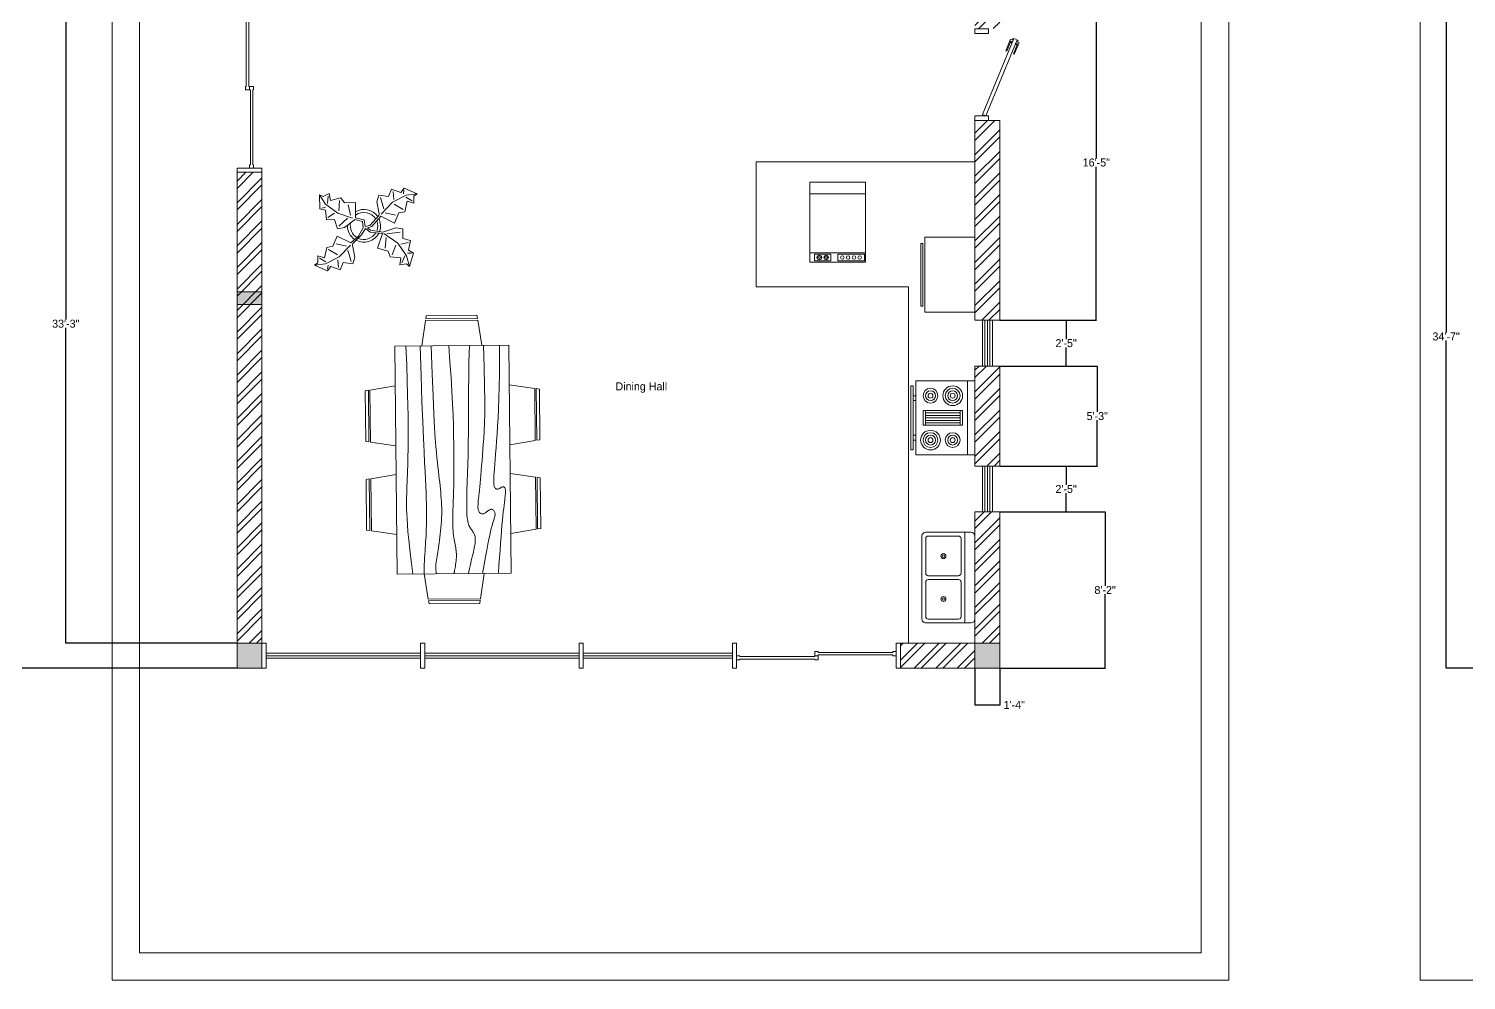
# Model space of a CAD drawing. Header units: millimetres. Extents: x 268 to 10756, y 109 to 4664.
# Drawn here: x 8466 to 9364, y 3368 to 3962 of the extents above; entities that cross this region are included whole.
import ezdxf

# ---------------------------------------------------------------- set-up
doc = ezdxf.new("R2010")
doc.units = ezdxf.units.MM
for name, color, linetype, lineweight in [('collumn', 6, 'Continuous', 9), ('Dimention', 7, 'Continuous', 9), ('doors', 90, 'Continuous', 9), ('glass and window', 131, 'Continuous', 9), ('hatching', 7, 'Continuous', 9), ('plants', 84, 'Continuous', 9), ('text', 7, 'Continuous', 9), ('utilities', 155, 'Continuous', 9), ('wall', 11, 'Continuous', 9)]:
    doc.layers.add(name, color=color, linetype=linetype, lineweight=lineweight)
doc.dimstyles.get("Standard").update_dxf_attribs({"dimtxt": 5, "dimasz": 0.18, "dimexe": 0.18, "dimexo": 0.0625, "dimgap": 0.09, "dimtad": 0, "dimtih": 1, "dimtoh": 1, "dimdec": 0, "dimzin": 0, "dimdsep": 46, "dimlunit": 4, "dimtxsty": 'Standard', "dimcen": 0.09, "dimadec": 1, "dimazin": 0, "dimtfac": 1, "dimtdec": 0, "dimtofl": 0, "dimtmove": 0, "dimatfit": 3, "dimfxl": 1, "dimfrac": 2, "dimtolj": 1, "dimtzin": 0, "dimarcsym": 0})

# ---------------------------------------------------------------- blocks, each defined once
blk = doc.blocks.new('Plant - Rubber or Philodendron')
at = {"linetype": 'Continuous'}
for p, q in [((-16.2005, 11.4774), (-13.9899, 8.1064)), ((-16.2005, 11.4774), (-14.8639, 10.7964)), ((-16.0159, 6.3329), (-16.2005, 11.4774)), ((-14.8639, 10.7964), (-12.6195, 11.8975)), ((-13.3174, 8.325), (-13.0735, 11.0065)), ((-12.6195, 11.8975), (-12.1909, 9.4345)), ((4.6914, 8.8812), (5.3859, 11.2828)), ((5.3859, 11.2828), (8.8871, 10.7908)), ((5.9878, 10.4842), (7.1971, 6.3869)), ((8.8871, 10.7908), (9.9809, 13.4933)), ((9.9809, 13.4933), (13.3837, 12.301)), ((15.3859, 11.3055), (10.3916, 8.7942)), ((10.5828, 12.6946), (10.8893, 9.7953)), ((13.3837, 12.301), (14.68, 13.9039)), ((14.5816, 13.2037), (14.3848, 11.8033)), ((14.68, 13.9039), (19.3848, 11.8146)), ((15.2875, 10.6053), (17.5907, 9.2105)), ((19.3848, 11.8146), (15.3859, 11.3055)), ((19.3848, 11.8146), (18.1868, 10.9119)), ((18.1868, 10.9119), (18.1925, 8.4119)), ((-14.0069, 5.8704), (-16.0159, 6.3329)), ((-15.3434, 6.5514), (-13.9984, 6.9884)), ((-13.5868, 2.2894), (-14.0069, 5.8704)), ((-13.9899, 8.1064), (-9.5434, 4.7185)), ((-12.1909, 9.4345), (-8.3829, 10.3)), ((-8.8369, 9.409), (-9.0894, 5.6095)), ((-8.3829, 10.3), (-7.0549, 8.501)), ((-7.0549, 8.501), (-3.0284, 8.6941)), ((-4.8529, 4.012), (-5.7184, 7.82)), ((-3.0284, 8.6941), (-3.0709, 3.1041)), ((4.6914, 8.8812), (5.5014, 4.4831)), ((10.3916, 8.7942), (6.2847, 4.4028)), ((14.2977, 6.1031), (10.9934, 7.9956)), ((14.8995, 5.3044), (12.7005, 4.8994)), ((15.7909, 9.1065), (14.8995, 5.3044)), ((18.1925, 8.4119), (15.7909, 9.1065)), ((-10.6784, 2.491), (-13.5868, 2.2894)), ((-13.1329, 3.1804), (-10.6614, 4.727)), ((-9.5858, -0.8715), (-10.6784, 2.491)), ((-9.5434, 4.7185), (-4.1917, 2.9888)), ((-9.1318, 0.0195), (-5.9793, 2.9025)), ((-7.1228, -0.443), (-3.5248, 2.2131)), ((-3.5248, 2.2131), (-3.3011, 2.4355)), ((-3.3011, 2.4355), (-0.5306, 1.7947)), ((-3.0709, 3.1041), (0.0797, 2.3163)), ((-0.5306, 1.7947), (-0.2255, -0.5527)), ((-0.5306, 1.7947), (-0.5306, 1.7947)), ((0.0797, 2.3163), (0.4866, -0.031)), ((0.4866, -0.031), (2.1141, 0.2298)), ((2.1141, 0.2298), (5.4346, 3.9146)), ((6.1032, 3.6844), (2.8262, -0.031)), ((5.4346, 3.9146), (5.5014, 4.4831)), ((11.1089, 1.1958), (6.1032, 3.6844)), ((7.7005, 4.8881), (11.5025, 3.9967)), ((12.7005, 4.8994), (11.1089, 1.1958)), ((-11.3237, -7.2629), (-9.7321, -3.5593)), ((-9.7321, -3.5593), (-4.7264, -6.0479)), ((-7.1228, -0.443), (-9.5858, -0.8715)), ((-2.019, -3.6148), (-4.7264, -6.0479)), ((-4.0579, -6.2781), (-0.9375, -3.1608)), ((-2.019, -3.6148), (-0.2255, -0.5527)), ((-0.9375, -3.1608), (0.5883, -0.8135)), ((0.5883, -0.8135), (2.2447, -2.0916)), ((2.8262, -0.031), (1.3003, -0.5527)), ((1.3003, -0.5527), (2.4193, -1.4655)), ((2.2447, -2.0916), (6.7108, -2.6626)), ((2.4193, -1.4655), (6.895, -2.1175)), ((4.943, -7.9659), (6.7108, -2.6626)), ((11.6605, -0.5413), (6.895, -2.1175)), ((12.3677, -6.1981), (7.219, -2.6772)), ((8.125, -4.0768), (7.7715, -7.9659)), ((8.3544, -2.7453), (13.1973, -2.1704)), ((11.6605, -0.5413), (14.1354, -0.8948)), ((14.1354, -0.8948), (14.1354, -4.4304)), ((14.1354, -4.4304), (16.9638, -5.1375)), ((16.9638, -5.1375), (16.2567, -8.673)), ((-14.4141, -11.4699), (-13.5228, -7.6679)), ((-13.5228, -7.6679), (-11.3237, -7.2629)), ((-12.921, -8.4665), (-9.6166, -10.359)), ((-6.3237, -7.2516), (-10.1257, -6.3602)), ((-9.0148, -11.1577), (-4.9047, -6.8122)), ((-4.611, -12.8477), (-5.8203, -8.7504)), ((-4.1246, -6.8466), (-4.0579, -6.2781)), ((-3.3146, -11.2447), (-4.1246, -6.8466)), ((8.8321, -9.0266), (4.943, -7.9659)), ((9.5392, -11.1479), (8.8321, -9.0266)), ((10.2463, -10.4408), (11.6605, -6.9053)), ((15.5496, -10.7943), (12.3677, -6.1981)), ((16.2567, -5.8446), (13.4283, -6.5517)), ((17.3174, -9.7337), (15.9032, -9.7337)), ((16.2567, -8.673), (18.0245, -9.7337)), ((18.0245, -9.7337), (16.6103, -14.6834)), ((-18.008, -14.1781), (-16.8101, -13.2754)), ((-18.008, -14.1781), (-14.0091, -13.669)), ((-13.3032, -16.2674), (-18.008, -14.1781)), ((-16.8157, -10.7754), (-14.4141, -11.4699)), ((-16.8101, -13.2754), (-16.8157, -10.7754)), ((-13.9107, -12.9688), (-16.2139, -11.574)), ((-14.0091, -13.669), (-9.0148, -11.1577)), ((-12.0069, -14.6645), (-13.3032, -16.2674)), ((-13.2048, -15.5672), (-13.008, -14.1668)), ((-8.6042, -15.8568), (-12.0069, -14.6645)), ((-9.206, -15.0581), (-9.5126, -12.1588)), ((-7.5103, -13.1543), (-8.6042, -15.8568)), ((-4.0092, -13.6463), (-7.5103, -13.1543)), ((-3.3146, -11.2447), (-4.0092, -13.6463)), ((13.4283, -11.5015), (9.5392, -11.1479)), ((13.0748, -13.9763), (13.4283, -11.5015)), ((15.5496, -13.6228), (13.0748, -13.9763)), ((14.8425, -10.7943), (13.7819, -13.2692)), ((16.6103, -14.6834), (15.5496, -10.7943)), ((16.6103, -14.6834), (15.5496, -13.6228))]:
    blk.add_line(p, q, dxfattribs=at)
for centre, radius, start, end in [((0, 0), 6.1275, 34.37569, 120.1028), ((0.0308, 0.1664), 6, 178.6147, 235.1169), ((0.0308, 0.1664), 5, 168.1647, 238.6725), ((-0.0601, -0.2075), 5.2461, 33.82192, 124.9414), ((-0.2664, 0.1682), 5.2775, 338.4094, 20.03007), ((-0.098, 0.1364), 6.1288, 341.2017, 26.09184), ((-0.0234, 0.3825), 6.1492, 242.5812, 331.2714), ((-0.1102, 0.4886), 5.2883, 247.3711, 327.472)]:
    blk.add_arc(centre, radius, start, end, dxfattribs=at)
blk = doc.blocks.new('gate2')
at = {"layer": 'glass and window'}
for p, q in [((1077.19, 107.15), (1077.19, 116.75)), ((1077.19, 116.75), (1078.79, 116.75)), ((1078.79, 116.75), (1078.79, 107.15)), ((1140.21, 107.15), (1140.21, 116.75)), ((1140.21, 116.75), (1141.81, 116.75)), ((1141.81, 116.75), (1141.81, 107.15)), ((1078.79, 111.95), (1080.07, 111.95)), ((1080.07, 111.95), (1080.07, 111.63)), ((1080.07, 111.63), (1108.86, 111.63)), ((1080.07, 110.67), (1080.07, 110.35)), ((1080.07, 110.67), (1108.86, 110.67)), ((1108.86, 111.95), (1110.14, 111.95)), ((1110.14, 113.23), (1138.93, 113.23)), ((1138.93, 112.27), (1110.14, 112.27)), ((1138.93, 113.23), (1138.93, 113.55)), ((1138.93, 113.55), (1140.21, 113.55)), ((1138.93, 111.95), (1138.93, 112.27)), ((1140.21, 111.95), (1138.93, 111.95)), ((1140.21, 113.55), (1140.21, 111.95)), ((1078.79, 107.15), (1077.19, 107.15)), ((1080.07, 110.35), (1078.79, 110.35)), ((1141.81, 107.15), (1140.21, 107.15))]:
    blk.add_line(p, q, dxfattribs=at)
for points in [[(1108.86, 111.63), (1108.86, 113.55), (1110.14, 113.55), (1110.14, 113.23)], [(1110.14, 112.27), (1110.14, 110.35), (1108.86, 110.35), (1108.86, 110.67)]]:
    blk.add_lwpolyline(points, dxfattribs=at)
blk = doc.blocks.new('Sink-double - 36 in top')
for p, q in [((-18, -4), (18, -4)), ((-0.75, -18.5), (-0.75, -6.5)), ((0.75, -6.5), (0.75, -18.5))]:
    blk.add_line(p, q)
for points in [[(-16.5, 0), (16.5, 0)], [(-18, -19.5), (-18, -1.5)], [(-15.5, -5.5), (-1.75, -5.5)], [(1.75, -5.5), (15.5, -5.5)], [(18, -1.5), (18, -19.5)], [(-16.5, -18.5), (-16.5, -6.5)], [(16.5, -6.5), (16.5, -18.5)], [(16.5, -21), (-16.5, -21)], [(-1.75, -19.5), (-15.5, -19.5)], [(15.5, -19.5), (1.75, -19.5)]]:
    blk.add_lwpolyline(points)
for centre, radius in [((-8.5, -12.5), 1), ((-8.5, -12.5), 0.5), ((8.5, -12.5), 1), ((8.5, -12.5), 0.5)]:
    blk.add_circle(centre, radius)
for centre, radius, start, end in [((-16.5, -1.5), 1.5, 90, 180), ((16.5, -1.5), 1.5, 0, 90), ((-15.5, -6.5), 1, 90, 180), ((-1.75, -6.5), 1, 0, 90), ((1.75, -6.5), 1, 90, 180), ((15.5, -6.5), 1, 0, 90), ((-16.5, -19.5), 1.5, 180, 270), ((-15.5, -18.5), 1, 180, 270), ((-1.75, -18.5), 1, 270, 0), ((1.75, -18.5), 1, 180, 270), ((15.5, -18.5), 1, 270, 0), ((16.5, -19.5), 1.5, 270, 0)]:
    blk.add_arc(centre, radius, start, end)
blk = doc.blocks.new('Range-Oven - 30 in top')
for p, q in [((0, -3), (30, -3)), ((12, -6), (18, -6)), ((13, -20), (13, -6)), ((14, -6), (14, -20)), ((15, -20), (15, -6)), ((16, -6), (16, -20)), ((17, -20), (17, -6)), ((18, -20), (12, -20)), ((6, -24), (6, -25)), ((8, -25), (8, -24)), ((22, -25), (22, -24)), ((24, -24), (24, -25))]:
    blk.add_line(p, q)
for points in [[(0, -24), (0, 0), (30, 0), (30, -24)], [(12, -21), (12, -5), (18, -5), (18, -21)], [(2, -26), (2, -25), (28, -25), (28, -26)]]:
    blk.add_lwpolyline(points, close=True)
for centre, radius in [((6, -9), 4), ((6, -9), 3), ((6, -9), 2), ((6, -9), 1), ((24, -9), 3), ((24, -9), 2), ((24, -9), 1), ((6, -18), 3), ((6, -18), 2), ((6, -18), 1), ((24, -18), 4), ((24, -18), 3), ((24, -18), 2), ((24, -18), 1)]:
    blk.add_circle(centre, radius)
blk = doc.blocks.new('Dishwasher')
for p, q in [((16, 32.5), (16.75, 32.5)), ((16.5, 32), (16.2942, 31.7942)), ((16.3156, 33.1843), (16.5, 33)), ((17, 32.75), (17, 33.5)), ((17, 32.25), (17, 31.5)), ((18, 32.5), (17.25, 32.5)), ((17.5, 33), (17.6938, 33.1938)), ((17.7061, 31.7939), (17.5, 32)), ((19, 32.5), (19.75, 32.5)), ((19.5, 32), (19.2942, 31.7942)), ((19.3156, 33.1843), (19.5, 33)), ((20, 32.75), (20, 33.5)), ((20, 32.25), (20, 31.5)), ((21, 32.5), (20.25, 32.5)), ((20.5, 33), (20.6938, 33.1938)), ((20.7061, 31.7939), (20.5, 32)), ((24, 30.5), (0, 30.5)), ((0, 5), (24, 5))]:
    blk.add_line(p, q)
for points in [[(0, 0), (0, 34.5), (24, 34.5), (24, 0)], [(0.5, 31), (0.5, 34), (12, 34), (12, 31)], [(15, 31), (15, 34), (22, 34), (22, 31)]]:
    blk.add_lwpolyline(points, close=True)
for centre, radius in [((2.5, 32.5), 0.75), ((5, 32.5), 0.75), ((7.5, 32.5), 0.75), ((10, 32.5), 0.75), ((17, 32.5), 1), ((20, 32.5), 1)]:
    blk.add_circle(centre, radius)
blk = doc.blocks.new('Wall Cabinet - 18 x 12 in side')
for points in [[(-12, -18), (-12, 0), (0, 0), (0, -18)], [(-13, -16.5), (-13, -1.5), (-12.5, -1.5), (-12.5, -16.5)]]:
    blk.add_lwpolyline(points, close=True)
blk = doc.blocks.new('Dining Set - 36 x 72 in.')
at = {"linetype": 'Continuous'}
for p, q in [((-22, 27.5), (-22.1562, 26.50042)), ((-22, 27.5), (-6, 27.5)), ((-5.8437, 26.49966), (-6, 27.5)), ((6, 27.5), (5.8438, 26.50042)), ((6, 27.5), (22, 27.5)), ((22.1563, 26.49966), (22, 27.5)), ((-22.2343, 26.00059), (-23.4847, 17.99762)), ((-22.2304, 26), (-5.7608, 26)), ((-5.8416, 26.5), (-22.1534, 26.5)), ((-4.5152, 17.99762), (-5.7655, 25.99926)), ((5.7657, 26.00059), (4.5153, 17.99762)), ((5.7696, 26), (22.2392, 26)), ((22.1584, 26.5), (5.8466, 26.5)), ((23.4848, 17.99762), (22.2345, 25.99926)), ((36, 18), (-36, 18)), ((-36, 18), (-36, -18)), ((36, -18), (36, 18)), ((-44.0006, 8.23428), (-35.9976, 9.48474)), ((44.0006, 8.23428), (35.9976, 9.48474)), ((-45.5, 8), (-44.5004, 8.15617)), ((-45.5, 8), (-45.5, -8)), ((-44.5, -8.15843), (-44.5, 8.15338)), ((-44, 8.23041), (-44, -8.23915)), ((44, 8.23041), (44, -8.23915)), ((44.5, -8.15843), (44.5, 8.15338)), ((45.5, 8), (44.5005, 8.15617)), ((45.5, 8), (45.5, -8)), ((-44.4997, -8.15631), (-45.5, -8)), ((-35.9976, -9.48476), (-43.9993, -8.2345)), ((35.9976, -9.48476), (43.9993, -8.2345)), ((44.4997, -8.15631), (45.5, -8)), ((-36, -18), (36, -18)), ((-22.2343, -26.0006), (-23.4847, -17.99762)), ((-4.5152, -17.99762), (-5.7655, -25.99928)), ((5.7657, -26.0006), (4.5153, -17.99762)), ((23.4848, -17.99762), (22.2345, -25.99928)), ((-22.2304, -26), (-5.7608, -26)), ((-22, -27.5), (-22.1562, -26.50044)), ((-5.8416, -26.5), (-22.1534, -26.5)), ((-5.8437, -26.49967), (-6, -27.5)), ((5.7696, -26), (22.2392, -26)), ((6, -27.5), (5.8438, -26.50044)), ((22.1584, -26.5), (5.8466, -26.5)), ((22.1563, -26.49967), (22, -27.5)), ((-22, -27.5), (-6, -27.5)), ((6, -27.5), (22, -27.5))]:
    blk.add_line(p, q, dxfattribs=at)
for points in [[(-36, 15), (-31.1772, 14.97754), (-26.8079, 14.91406), (-22.8538, 14.81543), (-19.276, 14.6875), (-16.0362, 14.53613), (-13.0957, 14.36718), (-10.4159, 14.18652), (-7.9583, 14), (-5.6904, 13.81315), (-3.6035, 13.63021), (-1.6954, 13.45508), (0.0365, 13.29166), (1.5945, 13.14388), (2.9811, 13.01562), (4.1988, 12.9108), (5.25, 12.83333), (6.1393, 12.78613), (6.8802, 12.76823), (7.4883, 12.77767), (7.9792, 12.8125), (8.3685, 12.87077), (8.6719, 12.95052), (8.9049, 13.0498), (9.0833, 13.16666), (9.2205, 13.29899), (9.3216, 13.44401), (9.3895, 13.59879), (9.4271, 13.76041), (9.4373, 13.92594), (9.4232, 14.09245), (9.3875, 14.257), (9.3333, 14.41666), (9.2638, 14.56917), (9.1836, 14.71484), (9.0975, 14.85465), (9.0104, 14.98958), (8.9272, 15.1206), (8.8529, 15.2487), (8.7922, 15.37483), (8.75, 15.5), (8.7305, 15.62467), (8.7344, 15.74739), (8.7617, 15.86621), (8.8125, 15.97916), (8.8867, 16.08431), (8.9844, 16.17968), (9.1055, 16.26334), (9.25, 16.33333), (9.4189, 16.38802), (9.6172, 16.42708), (9.8506, 16.45052), (10.125, 16.45833), (10.4463, 16.45052), (10.8203, 16.42708), (11.2529, 16.38802), (11.75, 16.33333), (12.3184, 16.26318), (12.9694, 16.17838), (13.7151, 16.07991), (14.5677, 15.96875), (15.5395, 15.84586), (16.6426, 15.71224), (17.8893, 15.56884), (19.2917, 15.41666), (20.859, 15.25667), (22.5879, 15.08984), (24.4721, 14.91715), (26.5052, 14.73958), (28.6809, 14.5581), (30.9929, 14.3737), (33.4347, 14.18733), (36, 14)], [(-36, 10), (-28.9766, 10.14274), (-23.1725, 10.20442), (-18.4241, 10.19775), (-14.5677, 10.13541), (-11.4399, 10.03011), (-8.877, 9.89453), (-6.7154, 9.74137), (-4.7917, 9.58333), (-2.9698, 9.43082), (-1.2246, 9.28515), (0.4415, 9.14534), (2.026, 9.01041), (3.5266, 8.87939), (4.9408, 8.7513), (6.266, 8.62516), (7.5, 8.5), (8.6411, 8.37549), (9.6914, 8.2539), (10.6538, 8.13818), (11.5312, 8.03125), (12.3267, 7.93603), (13.043, 7.85547), (13.6831, 7.79248), (14.25, 7.75), (14.7471, 7.7303), (15.1797, 7.73307), (15.5537, 7.75732), (15.875, 7.80208), (16.1494, 7.86637), (16.3828, 7.94922), (16.5811, 8.04964), (16.75, 8.16666), (16.8944, 8.29915), (17.0143, 8.44531), (17.1089, 8.60319), (17.1771, 8.77083), (17.218, 8.94629), (17.2305, 9.1276), (17.2137, 9.31282), (17.1667, 9.5), (17.0895, 9.6875), (16.987, 9.875), (16.8649, 10.0625), (16.7292, 10.25), (16.5856, 10.4375), (16.4401, 10.625), (16.2985, 10.8125), (16.1667, 11), (16.05, 11.18733), (15.9518, 11.3737), (15.8752, 11.5581), (15.8229, 11.73958), (15.798, 11.91715), (15.8034, 12.08984), (15.842, 12.25667), (15.9167, 12.41666), (16.0295, 12.56836), (16.1784, 12.70833), (16.3605, 12.83268), (16.5729, 12.9375), (16.8127, 13.01888), (17.0768, 13.07291), (17.3625, 13.0957), (17.6667, 13.08333), (17.9894, 13.03312), (18.3418, 12.94726), (18.7382, 12.82918), (19.1927, 12.68229), (19.7195, 12.51001), (20.3327, 12.31575), (21.0465, 12.10294), (21.875, 11.875), (22.8357, 11.63354), (23.959, 11.37304), (25.2786, 11.08618), (26.8282, 10.76562), (28.6414, 10.40405), (30.752, 9.99414), (33.1936, 9.52856), (36, 9)], [(-36, 5.5), (-30.7157, 5.3348), (-26.069, 5.20963), (-21.9946, 5.11767), (-18.4271, 5.05208), (-15.3009, 5.00602), (-12.5508, 4.97265), (-10.1112, 4.94515), (-7.9167, 4.91666), (-5.909, 4.88167), (-4.0586, 4.83984), (-2.3429, 4.79215), (-0.7396, 4.73958), (0.7739, 4.6831), (2.22, 4.6237), (3.6213, 4.56233), (5, 4.5), (6.373, 4.43782), (7.7344, 4.3776), (9.0723, 4.32129), (10.375, 4.27083), (11.6309, 4.22819), (12.8281, 4.19531), (13.9551, 4.17415), (15, 4.16666), (15.954, 4.17448), (16.819, 4.19791), (17.6001, 4.23698), (18.3021, 4.29166), (18.9299, 4.36198), (19.4883, 4.44791), (19.9823, 4.54948), (20.4167, 4.66666), (20.7969, 4.79899), (21.1302, 4.94401), (21.4245, 5.09879), (21.6875, 5.26041), (21.9271, 5.42594), (22.1511, 5.59245), (22.3672, 5.757), (22.5834, 5.91666), (22.8065, 6.06868), (23.0404, 6.21093), (23.2879, 6.34147), (23.5521, 6.45833), (23.8358, 6.55957), (24.142, 6.64323), (24.4735, 6.70735), (24.8334, 6.75), (25.2235, 6.76969), (25.642, 6.76692), (26.0858, 6.74267), (26.5521, 6.69791), (27.0379, 6.63362), (27.5404, 6.55078), (28.0565, 6.45036), (28.5834, 6.33333), (29.1242, 6.19987), (29.7071, 6.04687), (30.3661, 5.87044), (31.1354, 5.66666), (32.0493, 5.43164), (33.142, 5.16146), (34.4475, 4.85221), (36, 4.5)], [(-36, -1), (-30.7915, -0.6591), (-26.0195, -0.38216), (-21.6519, -0.16284), (-17.6563, 0.00521), (-14.0005, 0.12833), (-10.6523, 0.21289), (-7.5796, 0.26522), (-4.75, 0.29166), (-2.134, 0.29793), (0.2878, 0.28711), (2.5317, 0.26163), (4.6146, 0.22396), (6.5529, 0.17651), (8.3633, 0.12174), (10.0623, 0.06209), (11.6667, 0), (13.1899, -0.06201), (14.6341, -0.1211), (15.9982, -0.17432), (17.2813, -0.21875), (18.4823, -0.25147), (19.6003, -0.26953), (20.6343, -0.27002), (21.5834, -0.25), (22.4481, -0.20768), (23.2357, -0.14584), (23.9549, -0.06836), (24.6146, 0.02083), (25.2235, 0.11784), (25.7904, 0.21875), (26.3241, 0.31966), (26.8334, 0.41666), (27.3265, 0.50618), (27.8099, 0.58593), (28.2894, 0.65397), (28.7709, 0.70833), (29.2601, 0.74707), (29.763, 0.76823), (30.2855, 0.76985), (30.8334, 0.75), (31.4088, 0.70784), (31.9994, 0.64713), (32.589, 0.57275), (33.1615, 0.48958), (33.7008, 0.4025), (34.1908, 0.3164), (34.6153, 0.23616), (34.9584, 0.16666), (35.2099, 0.11165), (35.3848, 0.07031), (35.504, 0.04069), (35.5886, 0.02083), (35.6594, 0.00879), (35.7377, 0.0026), (35.8442, 0.00032), (36, 0)], [(-36, -6.5), (-27.1843, -6.31267), (-20.084, -6.1263), (-14.469, -5.9419), (-10.1094, -5.76042), (-6.7752, -5.58285), (-4.2363, -5.41016), (-2.2629, -5.24333), (-0.625, -5.08334), (0.8708, -4.93099), (2.2715, -4.78646), (3.5872, -4.64974), (4.8281, -4.52084), (6.0046, -4.39974), (7.127, -4.28646), (8.2053, -4.18099), (9.25, -4.08334), (10.2705, -3.99382), (11.2734, -3.91407), (12.2647, -3.84603), (13.25, -3.79167), (14.2354, -3.75293), (15.2266, -3.73177), (16.2295, -3.73015), (17.25, -3.75), (18.2912, -3.79248), (19.3451, -3.85547), (20.4009, -3.93604), (21.4479, -4.03125), (22.4754, -4.13819), (23.4727, -4.25391), (24.4289, -4.37549), (25.3334, -4.5), (26.1785, -4.62492), (26.9694, -4.74935), (27.7145, -4.87281), (28.4219, -4.99479), (29.1, -5.11483), (29.7572, -5.23242), (30.4016, -5.34709), (31.0417, -5.45834), (31.6837, -5.56437), (32.3262, -5.65821), (32.9658, -5.73153), (33.599, -5.77604), (34.2224, -5.78345), (34.8327, -5.74545), (35.4264, -5.65373), (36, -5.5)], [(-36, -10), (-26.4022, -9.81299), (-18.4675, -9.62891), (-11.9839, -9.45069), (-6.7396, -9.28125), (-2.5226, -9.12354), (0.8789, -8.98047), (3.6769, -8.85498), (6.0833, -8.75), (8.2767, -8.66765), (10.3021, -8.60677), (12.1712, -8.56543), (13.8958, -8.54167), (15.4876, -8.53353), (16.9583, -8.53907), (18.3197, -8.55632), (19.5834, -8.58334), (20.7616, -8.61841), (21.8685, -8.66081), (22.9188, -8.71004), (23.9271, -8.76563), (24.9081, -8.82707), (25.8763, -8.89388), (26.8465, -8.96558), (27.8334, -9.04167), (28.8474, -9.12118), (29.8828, -9.20117), (30.93, -9.27824), (31.9792, -9.34896), (33.0205, -9.40991), (34.0443, -9.45768), (35.0407, -9.48885), (36, -9.5)], [(-36, -14.5), (-30.0881, -14.33513), (-25.0332, -14.21224), (-20.7312, -14.12647), (-17.0781, -14.07292), (-13.97, -14.04671), (-11.3027, -14.04297), (-8.9724, -14.05681), (-6.875, -14.08334), (-4.9224, -14.11833), (-3.0905, -14.16016), (-1.3709, -14.20785), (0.2448, -14.26042), (1.7647, -14.3169), (3.1973, -14.3763), (4.5507, -14.43767), (5.8333, -14.5), (7.0554, -14.5621), (8.235, -14.62175), (9.3922, -14.67652), (10.5469, -14.72396), (11.7192, -14.76164), (12.929, -14.78711), (14.1965, -14.79794), (15.5417, -14.79167), (16.9933, -14.76424), (18.6152, -14.70508), (20.4804, -14.60197), (22.6615, -14.44271), (25.2312, -14.21509), (28.2624, -13.9069), (31.8277, -13.50594), (36, -13)]]:
    blk.add_lwpolyline(points, dxfattribs=at)
blk = doc.blocks.new('doors')
at = {"layer": 'doors'}
for p, q in [((1177.03, 581.91), (1177.03, 583.51)), ((1177.03, 583.51), (1181.83, 583.51)), ((1181.83, 583.51), (1181.83, 581.91)), ((1181.83, 581.91), (1177.03, 581.91)), ((1190.69, 580.21), (1179.66, 553.6)), ((1180.84, 553.11), (1191.86, 579.72)), ((1189.53, 579.89), (1187.88, 575.89)), ((1188.19, 575.76), (1189.64, 579.26)), ((1190.09, 579.66), (1189.53, 579.89)), ((1189.64, 579.26), (1189.88, 579.16)), ((1189.88, 579.16), (1189.66, 578.64)), ((1189.66, 578.64), (1189.98, 578.51)), ((1190.3, 580.17), (1190.09, 579.66)), ((1190.62, 580.04), (1190.3, 580.17)), ((1190.48, 574.81), (1191.93, 578.31)), ((1191.86, 579.72), (1190.69, 580.21)), ((1192.45, 578.68), (1190.8, 574.68)), ((1191.48, 577.89), (1191.16, 578.02)), ((1191.69, 578.41), (1191.48, 577.89)), ((1191.93, 578.31), (1191.69, 578.41)), ((1191.79, 579.55), (1192.11, 579.42)), ((1192.11, 579.42), (1191.9, 578.91)), ((1191.9, 578.91), (1192.45, 578.68)), ((1187.88, 575.89), (1188.19, 575.76)), ((1190.8, 574.68), (1190.48, 574.81)), ((1177.03, 551.51), (1177.03, 553.11)), ((1177.03, 553.11), (1181.83, 553.11)), ((1179.66, 553.6), (1180.84, 553.11)), ((1179.73, 553.57), (1179.73, 553.11)), ((1181.83, 553.11), (1181.83, 551.51)), ((1181.83, 551.51), (1177.03, 551.51))]:
    blk.add_line(p, q, dxfattribs=at)
blk = doc.blocks.new('*D106')
at = {"layer": 'Defpoints', "color": 0, "transparency": 16777216}
for p in [(8596.11, 4370.85), (8449.81, 3562.56), (8596.11, 3562.56)]:
    blk.add_point(p, dxfattribs=at)
at = {"layer": 'Dimention', "color": 0, "lineweight": -2, "transparency": 16777216}
for p, q in [((8596.05, 4370.85), (8449.63, 4370.85)), ((8449.81, 4370.67), (8449.81, 3969.3)), ((8449.81, 3562.74), (8449.81, 3964.12)), ((8596.05, 3562.56), (8449.63, 3562.56))]:
    blk.add_line(p, q, dxfattribs=at)
at = {"layer": 'Dimention', "color": 0, "transparency": 16777216}
for points in [[(8449.78, 4370.67), (8449.84, 4370.67), (8449.81, 4370.85)], [(8449.78, 3562.74), (8449.84, 3562.74), (8449.81, 3562.56)]]:
    blk.add_solid(points, dxfattribs=at)
at = {"layer": 'Dimention', "color": 0, "transparency": 16777216, "insert": (8449.81, 3966.71), "char_height": 5, "attachment_point": 5}
blk.add_mtext('\\A1;67\'-4"', dxfattribs=at)
blk = doc.blocks.new('*D160')
at = {"layer": 'Defpoints', "color": 0, "transparency": 16777216}
for p in [(8596.11, 3977.45), (8489.09, 3578.16), (8596.11, 3578.16)]:
    blk.add_point(p, dxfattribs=at)
at = {"layer": 'Dimention', "color": 0, "lineweight": -2, "transparency": 16777216}
for p, q in [((8596.05, 3977.45), (8488.91, 3977.45)), ((8489.09, 3977.27), (8489.09, 3780.4)), ((8489.09, 3578.34), (8489.09, 3775.22)), ((8596.05, 3578.16), (8488.91, 3578.16))]:
    blk.add_line(p, q, dxfattribs=at)
at = {"layer": 'Dimention', "color": 0, "transparency": 16777216}
for points in [[(8489.06, 3977.27), (8489.12, 3977.27), (8489.09, 3977.45)], [(8489.06, 3578.34), (8489.12, 3578.34), (8489.09, 3578.16)]]:
    blk.add_solid(points, dxfattribs=at)
at = {"layer": 'Dimention', "color": 0, "transparency": 16777216, "insert": (8489.09, 3777.81), "char_height": 5, "attachment_point": 5}
blk.add_mtext('\\A1;33\'-3"', dxfattribs=at)
blk = doc.blocks.new('*D145')
at = {"layer": 'Defpoints', "color": 0, "transparency": 16777216}
for p in [(9072.77, 3977.11), (9072.77, 3779.95), (9133.04, 3779.95)]:
    blk.add_point(p, dxfattribs=at)
at = {"layer": 'Dimention', "color": 0, "lineweight": -2, "transparency": 16777216}
for p, q in [((9072.83, 3977.11), (9133.22, 3977.11)), ((9133.04, 3976.93), (9133.04, 3881.12)), ((9133.04, 3780.13), (9133.04, 3875.94)), ((9072.83, 3779.95), (9133.22, 3779.95))]:
    blk.add_line(p, q, dxfattribs=at)
at = {"layer": 'Dimention', "color": 0, "transparency": 16777216}
for points in [[(9133.01, 3976.93), (9133.07, 3976.93), (9133.04, 3977.11)], [(9133.01, 3780.13), (9133.07, 3780.13), (9133.04, 3779.95)]]:
    blk.add_solid(points, dxfattribs=at)
at = {"layer": 'Dimention', "color": 0, "transparency": 16777216, "insert": (9133.04, 3878.53), "char_height": 5, "attachment_point": 5}
blk.add_mtext('\\A1;16\'-5"', dxfattribs=at)
blk = doc.blocks.new('*D146')
at = {"layer": 'Defpoints', "color": 0, "transparency": 16777216}
for p in [(9072.77, 3779.95), (9072.77, 3751.35), (9114.16, 3751.35)]:
    blk.add_point(p, dxfattribs=at)
at = {"layer": 'Dimention', "color": 0, "lineweight": -2, "transparency": 16777216}
for p, q in [((9072.83, 3779.95), (9114.34, 3779.95)), ((9114.16, 3779.77), (9114.16, 3768.24)), ((9114.16, 3751.53), (9114.16, 3763.06)), ((9072.83, 3751.35), (9114.34, 3751.35))]:
    blk.add_line(p, q, dxfattribs=at)
at = {"layer": 'Dimention', "color": 0, "transparency": 16777216}
for points in [[(9114.13, 3779.77), (9114.19, 3779.77), (9114.16, 3779.95)], [(9114.13, 3751.53), (9114.19, 3751.53), (9114.16, 3751.35)]]:
    blk.add_solid(points, dxfattribs=at)
at = {"layer": 'Dimention', "color": 0, "transparency": 16777216, "insert": (9114.16, 3765.65), "char_height": 5, "attachment_point": 5}
blk.add_mtext('\\A1;2\'-5"', dxfattribs=at)
blk = doc.blocks.new('*D147')
at = {"layer": 'Defpoints', "color": 0, "transparency": 16777216}
for p in [(9072.77, 3751.35), (9072.77, 3688.8), (9133.64, 3688.8)]:
    blk.add_point(p, dxfattribs=at)
at = {"layer": 'Dimention', "color": 0, "lineweight": -2, "transparency": 16777216}
for p, q in [((9072.83, 3751.35), (9133.82, 3751.35)), ((9133.64, 3751.17), (9133.64, 3722.66)), ((9133.64, 3688.98), (9133.64, 3717.48)), ((9072.83, 3688.8), (9133.82, 3688.8))]:
    blk.add_line(p, q, dxfattribs=at)
at = {"layer": 'Dimention', "color": 0, "transparency": 16777216}
for points in [[(9133.61, 3751.17), (9133.67, 3751.17), (9133.64, 3751.35)], [(9133.61, 3688.98), (9133.67, 3688.98), (9133.64, 3688.8)]]:
    blk.add_solid(points, dxfattribs=at)
at = {"layer": 'Dimention', "color": 0, "transparency": 16777216, "insert": (9133.64, 3720.07), "char_height": 5, "attachment_point": 5}
blk.add_mtext('\\A1;5\'-3"', dxfattribs=at)
blk = doc.blocks.new('*D148')
at = {"layer": 'Defpoints', "color": 0, "transparency": 16777216}
for p in [(9072.77, 3688.8), (9072.77, 3660.2), (9114.16, 3660.2)]:
    blk.add_point(p, dxfattribs=at)
at = {"layer": 'Dimention', "color": 0, "lineweight": -2, "transparency": 16777216}
for p, q in [((9072.83, 3688.8), (9114.34, 3688.8)), ((9114.16, 3688.62), (9114.16, 3677.09)), ((9114.16, 3660.38), (9114.16, 3671.91)), ((9072.83, 3660.2), (9114.34, 3660.2))]:
    blk.add_line(p, q, dxfattribs=at)
at = {"layer": 'Dimention', "color": 0, "transparency": 16777216}
for points in [[(9114.13, 3688.62), (9114.19, 3688.62), (9114.16, 3688.8)], [(9114.13, 3660.38), (9114.19, 3660.38), (9114.16, 3660.2)]]:
    blk.add_solid(points, dxfattribs=at)
at = {"layer": 'Dimention', "color": 0, "transparency": 16777216, "insert": (9114.16, 3674.5), "char_height": 5, "attachment_point": 5}
blk.add_mtext('\\A1;2\'-5"', dxfattribs=at)
blk = doc.blocks.new('*D149')
at = {"layer": 'Defpoints', "color": 0, "transparency": 16777216}
for p in [(9072.77, 3660.2), (9072.77, 3562.56), (9138.51, 3562.56)]:
    blk.add_point(p, dxfattribs=at)
at = {"layer": 'Dimention', "color": 0, "lineweight": -2, "transparency": 16777216}
for p, q in [((9072.83, 3660.2), (9138.69, 3660.2)), ((9138.51, 3660.02), (9138.51, 3613.97)), ((9138.51, 3562.74), (9138.51, 3608.79)), ((9072.83, 3562.56), (9138.69, 3562.56))]:
    blk.add_line(p, q, dxfattribs=at)
at = {"layer": 'Dimention', "color": 0, "transparency": 16777216}
for points in [[(9138.48, 3660.02), (9138.54, 3660.02), (9138.51, 3660.2)], [(9138.48, 3562.74), (9138.54, 3562.74), (9138.51, 3562.56)]]:
    blk.add_solid(points, dxfattribs=at)
at = {"layer": 'Dimention', "color": 0, "transparency": 16777216, "insert": (9138.51, 3611.38), "char_height": 5, "attachment_point": 5}
blk.add_mtext('\\A1;8\'-2"', dxfattribs=at)
blk = doc.blocks.new('*D150')
at = {"layer": 'Defpoints', "color": 0, "transparency": 16777216}
for p in [(9057.17, 3562.56), (9072.77, 3562.56), (9072.77, 3539.59)]:
    blk.add_point(p, dxfattribs=at)
at = {"layer": 'Dimention', "color": 0, "lineweight": -2, "transparency": 16777216}
for p, q in [((9057.17, 3562.5), (9057.17, 3539.41)), ((9072.77, 3562.5), (9072.77, 3539.41)), ((9057.35, 3539.59), (9072.59, 3539.59)), ((9072.77, 3539.59), (9072.95, 3539.59))]:
    blk.add_line(p, q, dxfattribs=at)
at = {"layer": 'Dimention', "color": 0, "transparency": 16777216}
for points in [[(9057.35, 3539.62), (9057.35, 3539.56), (9057.17, 3539.59)], [(9072.59, 3539.62), (9072.59, 3539.56), (9072.77, 3539.59)]]:
    blk.add_solid(points, dxfattribs=at)
at = {"layer": 'Dimention', "color": 0, "transparency": 16777216, "insert": (9081.79, 3539.59), "char_height": 5, "attachment_point": 5}
blk.add_mtext('\\A1;1\'-4"', dxfattribs=at)
blk = doc.blocks.new('*D157')
at = {"layer": 'Defpoints', "color": 0, "transparency": 16777216}
for p in [(9351.6, 3977.11), (9413.34, 3977.11), (9413.34, 3562.56)]:
    blk.add_point(p, dxfattribs=at)
at = {"layer": 'Dimention', "color": 0, "lineweight": -2, "transparency": 16777216}
for p, q in [((9413.28, 3977.11), (9351.42, 3977.11)), ((9351.6, 3976.93), (9351.6, 3772.43)), ((9351.6, 3562.74), (9351.6, 3767.25)), ((9413.28, 3562.56), (9351.42, 3562.56))]:
    blk.add_line(p, q, dxfattribs=at)
at = {"layer": 'Dimention', "color": 0, "transparency": 16777216}
for points in [[(9351.57, 3976.93), (9351.63, 3976.93), (9351.6, 3977.11)], [(9351.57, 3562.74), (9351.63, 3562.74), (9351.6, 3562.56)]]:
    blk.add_solid(points, dxfattribs=at)
at = {"layer": 'Dimention', "color": 0, "transparency": 16777216, "insert": (9351.6, 3769.84), "char_height": 5, "attachment_point": 5}
blk.add_mtext('\\A1;34\'-7"', dxfattribs=at)

msp = doc.modelspace()

# ---------------------------------------------------------------- hatches: boundary and pattern name
at = {"layer": 'hatching', "transparency": 33554687}
h = msp.add_hatch(dxfattribs=at)
h.set_pattern_fill('ANSI32', color=256)
h.set_pattern_definition([(45, (6545.767, 3432.965), (-6.735192, 6.735192), []), (45, (6550.257, 3432.965), (-6.735192, 6.735192), [])])
h.paths.add_polyline_path([(8639.9, 4370.85), (8611.71, 4370.85), (8611.71, 4355.25), (8639.9, 4355.25)])
h.paths.add_polyline_path([(8611.71, 4355.25), (8596.11, 4355.25), (8596.11, 4079.65), (8611.71, 4079.65)])
h.paths.add_polyline_path([(8921.67, 4370.85), (8893.49, 4370.85), (8893.49, 4355.25), (8921.67, 4355.25)])
h.paths.add_polyline_path([(9007.47, 4370.85), (8929.47, 4370.85), (8929.47, 4355.25), (9007.47, 4355.25)])
h.paths.add_polyline_path([(9140.37, 4370.85), (9015.27, 4370.85), (9015.27, 4355.25), (9140.37, 4355.25)])
h.paths.add_polyline_path([(9155.97, 4355.25), (9140.37, 4355.25), (9140.37, 4279.68), (9155.97, 4279.68)])
h.paths.add_polyline_path([(9015.27, 4355.25), (9007.47, 4355.25), (9007.47, 4336.65), (9015.27, 4336.65)])
h.paths.add_polyline_path([(9015.27, 4284.65), (9007.47, 4284.65), (9007.47, 4179.91), (9015.27, 4179.91)])
h.paths.add_polyline_path([(8921.67, 4079.65), (8611.71, 4079.65), (8611.71, 4064.05), (8921.67, 4064.05)])
h.paths.add_polyline_path([(8611.71, 4064.05), (8596.11, 4064.05), (8596.11, 3992.71), (8611.71, 3992.71)])
h.paths.add_polyline_path([(8929.47, 4172.11), (8921.67, 4172.11), (8921.67, 4079.65), (8929.47, 4079.65)])
h.paths.add_polyline_path([(8945.07, 4179.91), (8929.47, 4179.91), (8929.47, 4172.11), (8945.07, 4172.11)])
h.paths.add_polyline_path([(9140.37, 4179.91), (9015.27, 4179.91), (9015.27, 4172.11), (9140.37, 4172.11)])
h.paths.add_polyline_path([(9015.27, 4172.11), (9007.47, 4172.11), (9007.47, 4142.26), (9015.27, 4142.26)])
h.paths.add_polyline_path([(9007.47, 4179.91), (8997.07, 4179.91), (8997.07, 4172.11), (9007.47, 4172.11)])
h.paths.add_polyline_path([(8929.47, 4064.05), (8921.67, 4064.05), (8921.67, 4054.38), (8929.47, 4054.38)])
h.paths.add_polyline_path([(9015.27, 4064.05), (9007.47, 4064.05), (9007.47, 4046.01), (9015.27, 4046.01)])
h.paths.add_polyline_path([(9015.27, 4090.26), (9007.47, 4090.26), (9007.47, 4079.65), (9015.27, 4079.65)])
h.paths.add_polyline_path([(9140.37, 4079.65), (9015.27, 4079.65), (9015.27, 4064.05), (9140.37, 4064.05)])
h.paths.add_polyline_path([(9155.97, 4091.24), (9140.37, 4091.24), (9140.37, 4079.65), (9155.97, 4079.65)])
h.paths.add_polyline_path([(9155.97, 4064.05), (9140.37, 4064.05), (9140.37, 3992.71), (9155.97, 3992.71)])
h.paths.add_polyline_path([(9155.97, 4172.11), (9140.37, 4172.11), (9140.37, 4148.64), (9155.97, 4148.64)])
h.paths.add_polyline_path([(9155.97, 4222.28), (9140.37, 4222.28), (9140.37, 4179.91), (9155.97, 4179.91)])
h.paths.add_polyline_path([(8921.67, 3992.71), (8753.19, 3992.71), (8753.19, 3977.11), (8921.67, 3977.11)])
h.paths.add_polyline_path([(8929.47, 4002.38), (8921.67, 4002.38), (8921.67, 3992.71), (8929.47, 3992.71)])
h.paths.add_polyline_path([(8929.47, 3977.11), (8921.67, 3977.11), (8921.67, 3966.71), (8929.47, 3966.71)])
h.paths.add_polyline_path([(9057.17, 3984.91), (9015.27, 3984.91), (9015.27, 3977.11), (9057.17, 3977.11)])
h.paths.add_polyline_path([(9140.37, 3992.71), (9072.77, 3992.71), (9072.77, 3977.11), (9140.37, 3977.11)])
h.paths.add_polyline_path([(9072.77, 3977.11), (9057.17, 3977.11), (9057.17, 3962.24), (9072.77, 3962.24)])
h.paths.add_polyline_path([(8611.71, 3872.44), (8596.11, 3872.44), (8596.11, 3578.16), (8611.71, 3578.16)])
h.paths.add_polyline_path([(9057.17, 3578.16), (9010.66, 3578.16), (9010.66, 3562.56), (9057.17, 3562.56)])
h.paths.add_polyline_path([(9072.77, 3660.2), (9057.17, 3660.2), (9057.17, 3578.16), (9072.77, 3578.16)])
h.paths.add_polyline_path([(9072.77, 3751.35), (9057.17, 3751.35), (9057.17, 3688.8), (9072.77, 3688.8)])
h.paths.add_polyline_path([(9072.77, 3904.83), (9057.17, 3904.83), (9057.17, 3779.95), (9072.77, 3779.95)])
h.paths.add_polyline_path([(9738.91, 4370.85), (9726.11, 4370.85), (9726.11, 4355.25), (9738.91, 4355.25)])
h.paths.add_polyline_path([(9824.71, 4370.85), (9746.71, 4370.85), (9746.71, 4355.25), (9824.71, 4355.25)])
h.paths.add_polyline_path([(9746.71, 4355.25), (9738.91, 4355.25), (9738.91, 4179.91), (9746.71, 4179.91)])
h.paths.add_polyline_path([(9957.6, 4370.85), (9832.51, 4370.85), (9832.51, 4355.25), (9957.6, 4355.25)])
h.paths.add_polyline_path([(9920.13, 4355.25), (9904.53, 4355.25), (9904.53, 4342.65), (9920.13, 4342.65)])
h.paths.add_polyline_path([(9920.13, 4237.64), (9904.53, 4237.64), (9904.53, 4216.09), (9957.6, 4216.09), (9957.6, 4179.91), (9973.2, 4179.91), (9973.2, 4222.48), (9957.6, 4222.48), (9920.13, 4222.48)])
h.paths.add_polyline_path([(9957.6, 4179.91), (9832.51, 4179.91), (9832.51, 4172.11), (9957.6, 4172.11)])
h.paths.add_polyline_path([(9824.71, 4179.91), (9811.71, 4179.91), (9811.71, 4172.11), (9824.71, 4172.11)])
h.paths.add_polyline_path([(9832.51, 4172.11), (9824.71, 4172.11), (9824.71, 4142.26), (9832.51, 4142.26)])
h.paths.add_polyline_path([(9759.71, 4179.91), (9746.71, 4179.91), (9746.71, 4172.11), (9759.71, 4172.11)])
h.paths.add_polyline_path([(9746.71, 4172.11), (9738.91, 4172.11), (9738.91, 4136.85), (9723.31, 4136.85), (9723.31, 4129.05), (9746.71, 4129.05)])
h.paths.add_polyline_path([(9671.31, 4136.85), (9488.74, 4136.85), (9488.74, 4129.05), (9497.62, 4129.05), (9505.42, 4129.05), (9569.27, 4129.05), (9671.31, 4129.05)])
h.paths.add_polyline_path([(9505.42, 4129.05), (9497.62, 4129.05), (9497.62, 3992.71), (9428.94, 3992.71), (9428.94, 3977.11), (9497.62, 3977.11), (9505.42, 3977.11), (9510.62, 3977.11), (9510.62, 3984.91), (9505.42, 3984.91)])
h.paths.add_polyline_path([(9738.91, 4079.65), (9562.62, 4079.65), (9562.62, 3977.11), (9738.91, 3977.11), (9738.91, 3992.71), (9570.42, 3992.71), (9570.42, 4064.05), (9738.91, 4064.05)])
h.paths.add_polyline_path([(9428.94, 4064.05), (9413.34, 4064.05), (9413.34, 3992.71), (9428.94, 3992.71)])
h.paths.add_polyline_path([(9428.94, 3977.11), (9413.34, 3977.11), (9413.34, 3916.01), (9428.94, 3916.01)])
h.paths.add_polyline_path([(9428.94, 3789.91), (9477.86, 3789.91), (9477.86, 3740.51), (9483.06, 3740.51), (9483.06, 3742.13), (9483.06, 3789.91), (9535.06, 3789.91), (9535.06, 3710.04), (9542.86, 3710.04), (9542.86, 3789.91), (9654.66, 3789.91), (9654.66, 3710.04), (9662.46, 3710.04), (9662.46, 3797.71), (9654.66, 3797.71), (9483.06, 3797.71), (9428.94, 3797.71), (9428.94, 3801.2), (9413.34, 3801.2), (9413.34, 3797.71), (9413.34, 3578.16), (9428.94, 3578.16)])
h.paths.add_polyline_path([(9542.86, 3658.04), (9535.06, 3658.04), (9535.06, 3578.16), (9500.41, 3578.16), (9500.41, 3562.56), (9629.72, 3562.56), (9662.46, 3562.56), (9662.46, 3578.16), (9662.46, 3658.04), (9654.66, 3658.04), (9654.66, 3578.16), (9629.72, 3578.16), (9542.86, 3578.16)])
h.paths.add_polyline_path([(9443, 3578.16), (9428.94, 3578.16), (9428.94, 3562.56), (9443, 3562.56)])
h.paths.add_polyline_path([(9832.51, 4055.11), (9832.51, 4064.05), (9824.71, 4064.05), (9824.71, 3992.71), (9832.51, 3992.71)])
h.paths.add_polyline_path([(9874.4, 3984.91), (9832.51, 3984.91), (9832.51, 3977.11), (9874.4, 3977.11)])
h.paths.add_polyline_path([(9957.6, 3992.71), (9890, 3992.71), (9890, 3977.11), (9957.6, 3977.11)])
h.paths.add_polyline_path([(9973.2, 4064.05), (9957.6, 4064.05), (9957.6, 3992.71), (9973.2, 3992.71)])
h.paths.add_polyline_path([(9890, 3977.11), (9874.4, 3977.11), (9874.4, 3962.24), (9890, 3962.24)])
h.paths.add_polyline_path([(9832.51, 4090.26), (9824.71, 4090.26), (9824.71, 4079.65), (9832.51, 4079.65)])
h.paths.add_polyline_path([(9973.2, 4148.64), (9973.2, 4172.11), (9957.6, 4172.11), (9957.6, 4148.64), (9957.6, 4091.44), (9957.6, 4079.65), (9973.2, 4079.65), (9973.2, 4091.44)])
h.paths.add_polyline_path([(9428.94, 4217.45), (9413.34, 4217.45), (9413.34, 4079.65), (9428.94, 4079.65), (9428.94, 4129.05), (9436.74, 4129.05), (9436.74, 4136.85), (9428.94, 4136.85)])
h.paths.add_polyline_path([(9428.94, 4355.25), (9413.34, 4355.25), (9413.34, 4274.86), (9428.94, 4274.86)])
at = {"layer": 'hatching', "true_color": 0xffffff}
h = msp.add_hatch(color=7, dxfattribs=at)
h.dxf.hatch_style = 1
h.paths.add_polyline_path([(9007.47, 4179.91), (9015.27, 4179.91), (9015.27, 4172.11), (9007.47, 4172.11)])
h.paths.add_polyline_path([(9155.97, 4179.91), (9155.97, 4172.11), (9140.37, 4172.11), (9140.37, 4179.91)])
h.paths.add_polyline_path([(8596.11, 3578.16), (8611.71, 3578.16), (8611.71, 3562.56), (8596.11, 3562.56)])
h.paths.add_polyline_path([(9057.17, 3578.16), (9072.77, 3578.16), (9072.77, 3562.56), (9057.17, 3562.56)])
h.paths.add_polyline_path([(9140.37, 3992.71), (9155.97, 3992.71), (9155.97, 3977.11), (9140.37, 3977.11)])
h.paths.add_polyline_path([(9057.17, 3992.71), (9072.77, 3992.71), (9072.77, 3977.11), (9057.17, 3977.11)])
h.paths.add_polyline_path([(9140.37, 4079.65), (9155.97, 4079.65), (9155.97, 4064.05), (9140.37, 4064.05)])
h.paths.add_polyline_path([(9140.37, 4370.85), (9155.97, 4370.85), (9155.97, 4355.25), (9140.37, 4355.25)])
h.paths.add_polyline_path([(9007.47, 4370.85), (9015.27, 4370.85), (9015.27, 4355.25), (9007.47, 4355.25)])
h.paths.add_polyline_path([(9007.47, 4079.65), (9015.27, 4079.65), (9015.27, 4064.05), (9007.47, 4064.05)])
h.paths.add_polyline_path([(9007.47, 3992.71), (9015.27, 3992.71), (9015.27, 3977.11), (9007.47, 3977.11)])
h.paths.add_polyline_path([(8921.67, 3992.71), (8929.47, 3992.71), (8929.47, 3977.11), (8921.67, 3977.11)])
h.paths.add_polyline_path([(8921.67, 4079.65), (8929.47, 4079.65), (8929.47, 4064.05), (8921.67, 4064.05)])
h.paths.add_polyline_path([(8921.67, 4179.91), (8929.47, 4179.91), (8929.47, 4172.11), (8921.67, 4172.11)])
h.paths.add_polyline_path([(8596.11, 3992.71), (8611.71, 3992.71), (8611.71, 3977.11), (8596.11, 3977.11)])
h.paths.add_polyline_path([(8596.11, 4079.65), (8611.71, 4079.65), (8611.71, 4064.05), (8596.11, 4064.05)])
h.paths.add_polyline_path([(8921.67, 4370.85), (8929.47, 4370.85), (8929.47, 4355.25), (8921.67, 4355.25)])
h.paths.add_polyline_path([(8596.11, 4370.85), (8611.71, 4370.85), (8611.71, 4355.25), (8596.11, 4355.25)])
at = {"layer": 'hatching', "transparency": 33554687}
h = msp.add_hatch(color=256, dxfattribs=at)
h.dxf.hatch_style = 1
h.paths.add_polyline_path([(8611.71, 3797.71), (8596.11, 3797.71), (8596.11, 3789.91), (8611.71, 3789.91)])
h.paths.add_polyline_path([(9428.94, 3797.71), (9413.34, 3797.71), (9413.34, 3789.91), (9428.94, 3789.91)])

# ---------------------------------------------------------------- linework, layer by layer
at = {"layer": 'collumn'}
for points in [[(8611.71, 3797.71), (8596.11, 3797.71), (8596.11, 3789.91), (8611.71, 3789.91)], [(8596.11, 3578.16), (8611.71, 3578.16), (8611.71, 3562.56), (8596.11, 3562.56)], [(9057.17, 3578.16), (9072.77, 3578.16), (9072.77, 3562.56), (9057.17, 3562.56)]]:
    msp.add_lwpolyline(points, close=True, dxfattribs=at)
at = {"layer": 'glass and window'}
for p, q in [((9061.85, 3779.95), (9061.85, 3751.35)), ((9063.34, 3751.35), (9063.34, 3779.95)), ((9064.97, 3779.95), (9064.97, 3751.35)), ((9066.59, 3779.95), (9066.59, 3751.35)), ((9068.22, 3751.35), (9068.22, 3779.95)), ((9061.85, 3688.8), (9061.85, 3660.2)), ((9063.34, 3660.2), (9063.34, 3688.8)), ((9064.97, 3688.8), (9064.97, 3660.2)), ((9066.59, 3688.8), (9066.59, 3660.2)), ((9068.22, 3660.2), (9068.22, 3688.8)), ((8611.71, 3578.16), (8611.71, 3562.56)), ((8614.31, 3578.16), (8611.71, 3578.16)), ((8614.31, 3562.56), (8614.31, 3578.16)), ((8710.8, 3578.16), (8710.8, 3562.56)), ((8713.4, 3578.16), (8710.8, 3578.16)), ((8713.4, 3562.56), (8713.4, 3578.16)), ((8809.88, 3578.16), (8809.88, 3562.56)), ((8812.48, 3578.16), (8809.88, 3578.16)), ((8812.48, 3562.56), (8812.48, 3578.16)), ((8710.8, 3571.99), (8614.31, 3571.99)), ((8710.8, 3570.36), (8614.31, 3570.36)), ((8710.8, 3568.74), (8614.31, 3568.74)), ((8809.88, 3571.99), (8713.4, 3571.99)), ((8809.88, 3570.36), (8713.4, 3570.36)), ((8809.88, 3568.74), (8713.4, 3568.74)), ((8905.65, 3571.99), (8812.48, 3571.99)), ((8905.65, 3570.36), (8812.48, 3570.36)), ((8905.65, 3568.74), (8812.48, 3568.74)), ((8614.31, 3562.56), (8611.71, 3562.56)), ((8713.4, 3562.56), (8710.8, 3562.56)), ((8812.48, 3562.56), (8809.88, 3562.56))]:
    msp.add_line(p, q, dxfattribs=at)
at = {"layer": 'utilities'}
for p, q in [((8920.48, 3800.85), (8920.48, 3879.04)), ((8920.48, 3879.04), (9057.17, 3879.04)), ((9015.7, 3800.85), (8920.48, 3800.85)), ((9015.7, 3578.16), (9015.7, 3800.85))]:
    msp.add_line(p, q, dxfattribs=at)
at = {"layer": 'wall'}
for p, q in [((8518.11, 4430.65), (8518.11, 3367.56)), ((9215.77, 3367.56), (9215.77, 4430.65)), ((9335.34, 4430.65), (9335.34, 3916.01)), ((9335.34, 4038.13), (9335.34, 3367.56)), ((8535.27, 3997.49), (8535.27, 3384.72)), ((9198.61, 3384.72), (9198.61, 3997.49)), ((9057.17, 3904.83), (9072.77, 3904.83)), ((9057.17, 3779.95), (9057.17, 3904.83)), ((9072.77, 3904.83), (9072.77, 3779.95)), ((8611.71, 3872.44), (8596.11, 3872.44)), ((8596.11, 3872.44), (8596.11, 3562.56)), ((8611.71, 3578.16), (8611.71, 3872.44)), ((9072.77, 3779.95), (9057.17, 3779.95)), ((9072.77, 3660.2), (9057.17, 3660.2)), ((9057.17, 3660.2), (9057.17, 3578.16)), ((9072.77, 3562.56), (9072.77, 3660.2)), ((9057.17, 3578.16), (9010.66, 3578.16)), ((9010.66, 3578.16), (9010.66, 3562.56)), ((8596.11, 3562.56), (8611.71, 3562.56)), ((9010.66, 3562.56), (9072.77, 3562.56)), ((8535.27, 3384.72), (9198.61, 3384.72)), ((8518.11, 3367.56), (9215.77, 3367.56)), ((9335.34, 3367.56), (10033, 3367.56))]:
    msp.add_line(p, q, dxfattribs=at)
msp.add_lwpolyline([(9057.17, 3751.35), (9072.77, 3751.35), (9072.77, 3688.8), (9057.17, 3688.8)], close=True, dxfattribs=at)

# ---------------------------------------------------------------- block references
at = {"layer": 'doors', "xscale": 1.787870631441483, "yscale": 1.787870631441483, "zscale": 1.787870631441483}
msp.add_blockref('doors', (6952.79, 2918.8), dxfattribs=at)
at = {"layer": 'glass and window', "xscale": 1.625, "yscale": 1.625, "zscale": 1.625, "rotation": 270}
msp.add_blockref('gate2', (8421.99, 5727.88), dxfattribs=at)
at = {"layer": 'glass and window', "xscale": 1.625, "yscale": 1.625, "zscale": 1.625}
msp.add_blockref('gate2', (7155.22, 3388.45), dxfattribs=at)
at = {"layer": 'plants', "xscale": 1.71659794583077, "yscale": 1.71659794583077, "zscale": 1.71659794583077}
msp.add_blockref('Plant - Rubber or Philodendron', (8675.41, 3838.7), dxfattribs=at)
at = {"layer": 'utilities'}
for name, p, xscale, yscale, zscale, rotation in [('Dishwasher', (8988.82, 3866.19), 1.446447538543116, 1.446447538543116, 1.446447538543116, 180), ('Dining Set - 36 x 72 in.', (8731.08, 3692.89), 1.979138913296784, 1.979138913296784, 1.979138913296784, 270.5567334368989), ('Range-Oven - 30 in top', (9057.17, 3742.07), 1.540772228624772, 1.540772228624772, 1.540772228624772, 270), ('Sink-double - 36 in top', (9057.17, 3619.18), 1.574385547727169, 1.574385547727169, 1.574385547727169, 270)]:
    msp.add_blockref(name, p, dxfattribs=dict(at, xscale=xscale, yscale=yscale, zscale=zscale, rotation=rotation))
at = {"layer": 'utilities', "xscale": 2.602063757945253, "yscale": 2.602063757945253, "zscale": 2.602063757945253}
msp.add_blockref('Wall Cabinet - 18 x 12 in side', (9057.17, 3831.82), dxfattribs=at)

# ---------------------------------------------------------------- texts
at = {"layer": 'text'}
msp.add_text('Dining Hall', height=5, dxfattribs=at).set_placement((8832.57, 3736.18))

# ---------------------------------------------------------------- dimensions: what is measured, and where the dimension line sits
at = {"layer": 'Dimention'}
for base, p1, p2, picture, middle in [((8449.81, 3562.56), (8596.11, 4370.85), (8596.11, 3562.56), '*D106', (8449.81, 3966.71)), ((8489.09, 3578.16), (8596.11, 3977.45), (8596.11, 3578.16), '*D160', (8489.09, 3777.81)), ((9133.04, 3779.95), (9072.77, 3977.11), (9072.77, 3779.95), '*D145', (9133.04, 3878.53)), ((9351.6, 3977.11), (9413.34, 3562.56), (9413.34, 3977.11), '*D157', (9351.6, 3769.84)), ((9114.16, 3751.35), (9072.77, 3779.95), (9072.77, 3751.35), '*D146', (9114.16, 3765.65)), ((9133.64, 3688.8), (9072.77, 3751.35), (9072.77, 3688.8), '*D147', (9133.64, 3720.07)), ((9114.16, 3660.2), (9072.77, 3688.8), (9072.77, 3660.2), '*D148', (9114.16, 3674.5)), ((9138.51, 3562.56), (9072.77, 3660.2), (9072.77, 3562.56), '*D149', (9138.51, 3611.38))]:
    dim = msp.add_linear_dim(base=base, p1=p1, p2=p2, angle=90, dimstyle='Standard', dxfattribs=at)
    dim.commit()
    dim.dimension.update_dxf_attribs({"geometry": picture, "text_midpoint": middle})
dim = msp.add_linear_dim(base=(9072.77, 3539.59), p1=(9057.17, 3562.56), p2=(9072.77, 3562.56), dimstyle='Standard', dxfattribs=at)
dim.commit()
dim.dimension.update_dxf_attribs({"geometry": '*D150', "text_midpoint": (9081.79, 3539.59)})

doc.saveas('drawing.dxf')
